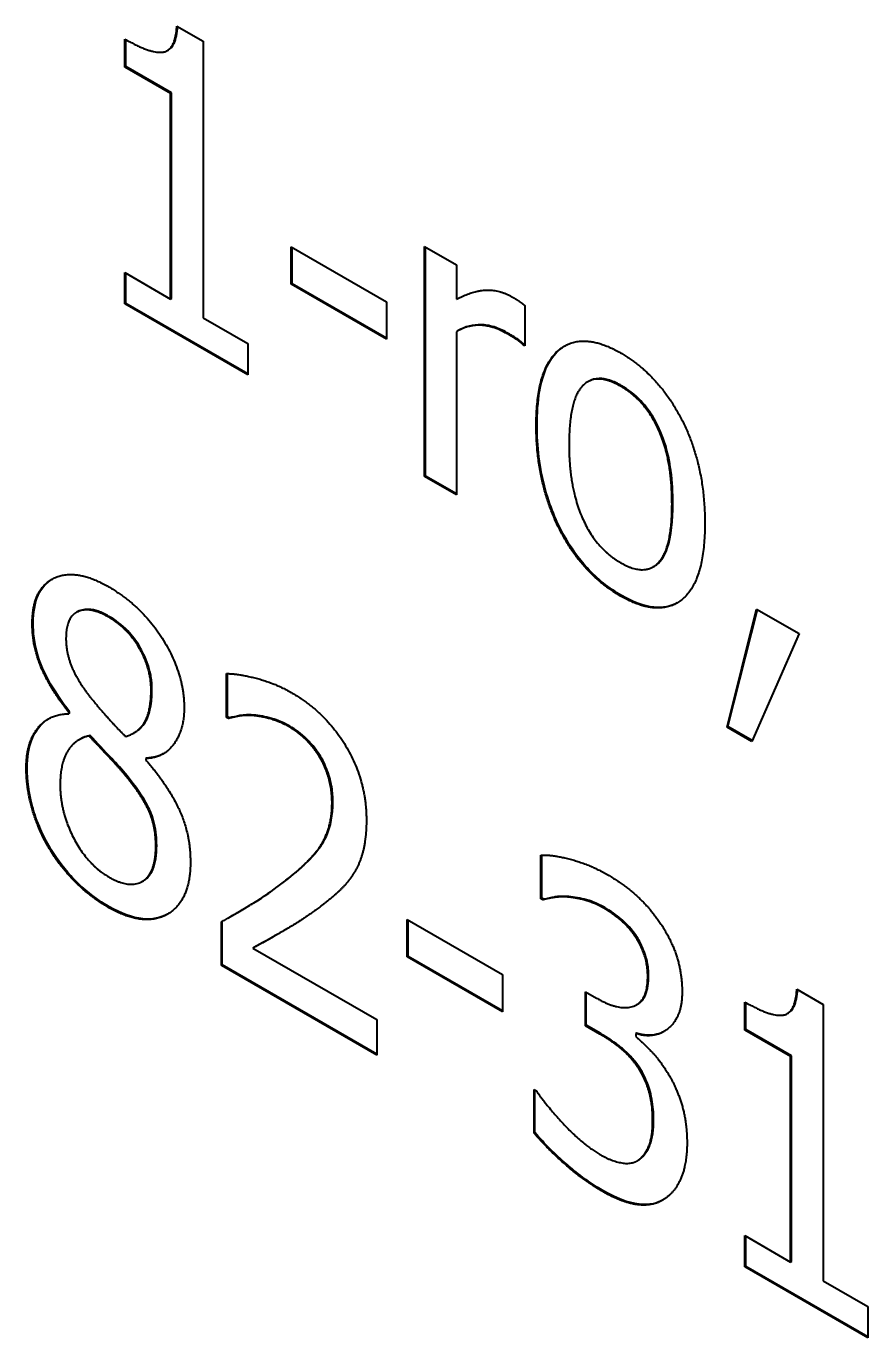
# Model space of a CAD drawing. Header units: millimetres. Extents: x 0 to 4205, y 0 to 2970.
# Drawn here: x 3804.17 to 3807.54, y 2334.57 to 2339.81 of the extents above; entities that cross this region are included whole.
import ezdxf

# ---------------------------------------------------------------- set-up
doc = ezdxf.new("R2010")
doc.units = ezdxf.units.MM
doc.header["$LTSCALE"] = 5
doc.layers.add('가시적인 것(ISO)', color=3, linetype='Continuous', lineweight=40)
doc.layers.add('가시적인 좁은 것(ISO)', color=3, linetype='Continuous', lineweight=35)

msp = doc.modelspace()

# ---------------------------------------------------------------- linework, layer by layer
at = {"layer": '가시적인 것(ISO)'}
for p, q in [((3804.7717, 2339.8113), (3804.8766, 2339.7509)), ((3804.5637, 2339.6478), (3804.5637, 2339.7601)), ((3804.5673, 2339.6499), (3804.5673, 2339.7581)), ((3804.8766, 2339.7509), (3804.8766, 2338.6458)), ((3804.7367, 2339.7155), (3804.7332, 2339.7135)), ((3804.5673, 2339.6499), (3804.5637, 2339.6478)), ((3804.7468, 2339.5424), (3804.5637, 2339.6478)), ((3804.7503, 2339.5444), (3804.5673, 2339.6499)), ((3804.7503, 2339.5444), (3804.7468, 2339.5424)), ((3804.7468, 2338.7205), (3804.7468, 2339.5424)), ((3804.7503, 2338.7226), (3804.7503, 2339.5444)), ((3805.229, 2338.7798), (3805.229, 2338.9288)), ((3805.229, 2338.9288), (3805.6106, 2338.7091)), ((3805.2325, 2338.7818), (3805.2325, 2338.9268)), ((3805.7628, 2338.9305), (3805.89, 2338.8573)), ((3805.7628, 2338.0103), (3805.7628, 2338.9305)), ((3805.7663, 2338.0123), (3805.7663, 2338.9285)), ((3805.89, 2338.8573), (3805.89, 2338.7201)), ((3804.5637, 2338.7008), (3804.5637, 2338.826)), ((3804.5637, 2338.826), (3804.7468, 2338.7205)), ((3804.5673, 2338.7028), (3804.5673, 2338.8239)), ((3805.2325, 2338.7818), (3805.229, 2338.7798)), ((3805.6106, 2338.56), (3805.229, 2338.7798)), ((3805.6106, 2338.5641), (3805.2325, 2338.7818)), ((3804.5673, 2338.7028), (3804.5637, 2338.7008)), ((3805.0554, 2338.4176), (3804.5637, 2338.7008)), ((3805.0554, 2338.4217), (3804.5673, 2338.7028)), ((3804.7503, 2338.7226), (3804.7468, 2338.7205)), ((3805.6106, 2338.7091), (3805.6106, 2338.56)), ((3806.1633, 2338.6949), (3806.1633, 2338.5339)), ((3804.8766, 2338.6458), (3805.0554, 2338.5428)), ((3805.89, 2338.5899), (3805.89, 2337.937)), ((3805.8969, 2338.594), (3805.8934, 2338.5919)), ((3805.0554, 2338.5428), (3805.0554, 2338.4176)), ((3806.16, 2338.5399), (3806.1564, 2338.5379)), ((3806.1633, 2338.5339), (3806.1564, 2338.5379)), ((3806.1633, 2338.538), (3806.16, 2338.5399)), ((3806.4185, 2338.3913), (3806.415, 2338.3892)), ((3805.7663, 2338.0123), (3805.7628, 2338.0103)), ((3805.89, 2337.937), (3805.7628, 2338.0103)), ((3805.89, 2337.9411), (3805.7663, 2338.0123)), ((3806.6802, 2337.6514), (3806.6766, 2337.6494)), ((3804.3736, 2337.4695), (3804.3701, 2337.4674)), ((3806.9721, 2337.0088), (3807.0907, 2337.4801)), ((3806.9757, 2337.0108), (3807.0934, 2337.4786)), ((3807.0907, 2337.4801), (3807.2601, 2337.3826)), ((3807.2601, 2337.3826), (3807.071, 2336.9518)), ((3804.9703, 2337.0477), (3804.9703, 2337.2226)), ((3804.9738, 2337.0497), (3804.9738, 2337.2226)), ((3804.3429, 2337.0692), (3804.3394, 2337.0671)), ((3804.3394, 2337.0622), (3804.3394, 2337.0671)), ((3804.3429, 2337.0642), (3804.3429, 2337.0692)), ((3804.3429, 2337.0642), (3804.3394, 2337.0622)), ((3804.9738, 2337.0497), (3804.9703, 2337.0477)), ((3804.978, 2337.0432), (3804.9703, 2337.0477)), ((3804.9816, 2337.0453), (3804.9738, 2337.0497)), ((3804.9816, 2337.0453), (3804.978, 2337.0432)), ((3804.3846, 2336.9604), (3804.381, 2336.9584)), ((3804.4246, 2336.9755), (3804.421, 2336.9734)), ((3804.6016, 2336.9867), (3804.5981, 2336.9846)), ((3806.9757, 2337.0108), (3806.9721, 2337.0088)), ((3807.071, 2336.9518), (3806.9721, 2337.0088)), ((3807.0724, 2336.9551), (3806.9757, 2337.0108)), ((3804.6506, 2336.885), (3804.6471, 2336.883)), ((3804.6471, 2336.883), (3804.6471, 2336.878)), ((3804.5724, 2336.8138), (3804.5689, 2336.8118)), ((3806.2278, 2336.3226), (3806.2278, 2336.4965)), ((3806.2313, 2336.3246), (3806.2313, 2336.4967)), ((3804.6367, 2336.3934), (3804.6331, 2336.3913)), ((3806.3388, 2336.3313), (3806.3352, 2336.3293)), ((3806.2313, 2336.3246), (3806.2278, 2336.3226)), ((3806.2355, 2336.3181), (3806.2278, 2336.3226)), ((3806.239, 2336.3201), (3806.2313, 2336.3246)), ((3806.239, 2336.3201), (3806.2355, 2336.3181)), ((3804.9497, 2336.0559), (3804.9497, 2336.2298)), ((3804.9532, 2336.0579), (3804.9532, 2336.2318)), ((3804.9844, 2336.2496), (3804.9808, 2336.2476)), ((3805.6931, 2336.0898), (3805.6931, 2336.2389)), ((3805.6931, 2336.2389), (3806.0748, 2336.0191)), ((3805.6967, 2336.0918), (3805.6967, 2336.2368)), ((3806.6061, 2336.1783), (3806.6025, 2336.1763)), ((3805.0795, 2336.1272), (3805.076, 2336.1252)), ((3805.076, 2336.1252), (3805.572, 2335.8396)), ((3805.6967, 2336.0918), (3805.6931, 2336.0898)), ((3806.0748, 2335.87), (3805.6931, 2336.0898)), ((3806.0748, 2335.8741), (3805.6967, 2336.0918)), ((3804.9532, 2336.0579), (3804.9497, 2336.0559)), ((3805.572, 2335.6975), (3804.9497, 2336.0559)), ((3805.572, 2335.7016), (3804.9532, 2336.0579)), ((3806.0748, 2336.0191), (3806.0748, 2335.87)), ((3806.4057, 2335.8146), (3806.4057, 2335.9508)), ((3806.4057, 2335.9508), (3806.4504, 2335.925)), ((3806.4092, 2335.8167), (3806.4092, 2335.9487)), ((3807.2515, 2335.9606), (3807.3563, 2335.9002)), ((3806.6138, 2335.9001), (3806.6102, 2335.8981)), ((3807.0435, 2335.7972), (3807.0435, 2335.9095)), ((3807.047, 2335.7992), (3807.047, 2335.9074)), ((3807.2165, 2335.8649), (3807.2129, 2335.8628)), ((3807.3563, 2335.9002), (3807.3563, 2334.7951)), ((3805.572, 2335.8396), (3805.572, 2335.6975)), ((3806.4092, 2335.8167), (3806.4057, 2335.8146)), ((3806.4633, 2335.7815), (3806.4057, 2335.8146)), ((3806.4668, 2335.7835), (3806.4092, 2335.8167)), ((3806.6104, 2335.7853), (3806.6068, 2335.7833)), ((3806.6068, 2335.7833), (3806.6068, 2335.7714)), ((3807.047, 2335.7992), (3807.0435, 2335.7972)), ((3807.2265, 2335.6917), (3807.0435, 2335.7972)), ((3807.2301, 2335.6938), (3807.047, 2335.7992)), ((3807.2301, 2335.6938), (3807.2265, 2335.6917)), ((3807.2265, 2334.8699), (3807.2265, 2335.6917)), ((3807.2301, 2334.8719), (3807.2301, 2335.6938)), ((3806.2003, 2335.5593), (3806.2097, 2335.5538)), ((3806.2003, 2335.3854), (3806.2003, 2335.5593)), ((3806.2038, 2335.3874), (3806.2038, 2335.5572)), ((3806.2038, 2335.3874), (3806.2003, 2335.3854)), ((3806.6166, 2335.2767), (3806.613, 2335.2746)), ((3806.6233, 2335.281), (3806.6197, 2335.279)), ((3807.0435, 2334.8501), (3807.0435, 2334.9753)), ((3807.0435, 2334.9753), (3807.2265, 2334.8699)), ((3807.047, 2334.8521), (3807.047, 2334.9733)), ((3807.2301, 2334.8719), (3807.2265, 2334.8699)), ((3807.047, 2334.8521), (3807.0435, 2334.8501)), ((3807.5351, 2334.567), (3807.0435, 2334.8501)), ((3807.5351, 2334.5711), (3807.047, 2334.8521)), ((3807.3563, 2334.7951), (3807.5351, 2334.6922)), ((3807.5351, 2334.6922), (3807.5351, 2334.567))]:
    msp.add_line(p, q, dxfattribs=at)
for points, degree in [([(3804.5637, 2339.7601), (3804.6677, 2339.7002), (3804.7657, 2339.7154), (3804.7717, 2339.8113)], 2), ([(3805.89, 2338.7201), (3805.9596, 2338.7555), (3806.0636, 2338.7573), (3806.1117, 2338.7296)], 2), ([(3806.1117, 2338.7296), (3806.1315, 2338.7182), (3806.1513, 2338.7048), (3806.1633, 2338.6949)], 2), ([(3806.0885, 2338.5839), (3806.037, 2338.6136), (3805.9355, 2338.6174), (3805.89, 2338.5899)], 2), ([(3806.1564, 2338.5379), (3806.1427, 2338.5507), (3806.1109, 2338.571), (3806.0885, 2338.5839)], 2), ([(3806.2089, 2338.2135), (3806.2089, 2338.4441), (3806.3945, 2338.5925), (3806.5467, 2338.5049)], 2), ([(3806.5467, 2338.5049), (3806.6997, 2338.4168), (3806.8836, 2338.0565), (3806.8836, 2337.8249)], 2), ([(3806.5467, 2338.3718), (3806.4478, 2338.4287), (3806.3404, 2338.3167), (3806.3404, 2338.1378)], 2), ([(3806.7521, 2337.9007), (3806.7521, 2338.0796), (3806.6455, 2338.3148), (3806.5467, 2338.3718)], 2), ([(3806.5467, 2337.533), (3806.3894, 2337.6236), (3806.2089, 2337.9889), (3806.2089, 2338.2135)], 2), ([(3806.3404, 2338.1378), (3806.3404, 2337.9639), (3806.4478, 2337.7231), (3806.5467, 2337.6662)], 2), ([(3806.5467, 2337.6662), (3806.6446, 2337.6098), (3806.7521, 2337.7238), (3806.7521, 2337.9007)], 2), ([(3806.8836, 2337.8249), (3806.8836, 2337.5924), (3806.6997, 2337.4449), (3806.5467, 2337.533)], 2), ([(3804.1933, 2337.4226), (3804.1933, 2337.5607), (3804.3652, 2337.6466), (3804.4975, 2337.5704)], 2), ([(3804.4975, 2337.5704), (3804.6351, 2337.4912), (3804.801, 2337.2207), (3804.801, 2337.0836)], 2), ([(3804.4967, 2337.4496), (3804.4228, 2337.4922), (3804.3282, 2337.4482), (3804.3282, 2337.3638)], 2), ([(3804.6686, 2337.1578), (3804.6686, 2337.2403), (3804.5775, 2337.4031), (3804.4967, 2337.4496)], 2), ([(3804.3394, 2337.0671), (3804.2655, 2337.1624), (3804.1933, 2337.3292), (3804.1933, 2337.4226)], 2), ([(3804.3282, 2337.3638), (3804.3282, 2337.3031), (3804.3763, 2337.191), (3804.4245, 2337.1294)], 2), ([(3804.9703, 2337.2226), (3805.0124, 2337.2232), (3805.162, 2337.1858), (3805.229, 2337.1471)], 2), ([(3804.4245, 2337.1294), (3804.4451, 2337.1037), (3804.5319, 2337.005), (3804.5672, 2336.9708)], 2), ([(3804.5672, 2336.9708), (3804.6265, 2336.9913), (3804.6686, 2337.0833), (3804.6686, 2337.1578)], 2), ([(3805.229, 2337.1471), (3805.37, 2337.066), (3805.5298, 2336.792), (3805.5298, 2336.637)], 2), ([(3804.801, 2337.0836), (3804.801, 2337.0011), (3804.7219, 2336.8856), (3804.6471, 2336.883)], 2), ([(3804.1692, 2336.8442), (3804.1692, 2336.9435), (3804.2569, 2337.06), (3804.3394, 2337.0622)], 2), ([(3805.0751, 2337.0549), (3805.0468, 2337.0573), (3804.9943, 2337.0477), (3804.978, 2337.0432)], 2), ([(3805.2195, 2337.0105), (3805.1834, 2337.0313), (3805.1095, 2337.052), (3805.0751, 2337.0549)], 2), ([(3804.421, 2336.9734), (3804.3643, 2336.9614), (3804.305, 2336.8624), (3804.305, 2336.7779)], 2), ([(3804.4246, 2336.9755), (3804.4102, 2336.9724), (3804.3968, 2336.9675), (3804.3846, 2336.9604)], 3), ([(3804.5689, 2336.8118), (3804.5457, 2336.841), (3804.4692, 2336.9218), (3804.421, 2336.9734)], 2), ([(3805.3425, 2336.89), (3805.3193, 2336.9282), (3805.2565, 2336.9892), (3805.2195, 2337.0105)], 2), ([(3804.6471, 2336.878), (3804.7348, 2336.7778), (3804.8259, 2336.5823), (3804.8259, 2336.469)], 2), ([(3804.7189, 2336.9027), (3804.6988, 2336.8915), (3804.6759, 2336.8859), (3804.6506, 2336.885)], 3), ([(3805.3923, 2336.7073), (3805.3923, 2336.7589), (3805.3657, 2336.8518), (3805.3425, 2336.89)], 2), ([(3804.256, 2336.5328), (3804.213, 2336.6072), (3804.1692, 2336.7676), (3804.1692, 2336.8442)], 2), ([(3804.6875, 2336.5328), (3804.6875, 2336.6083), (3804.6385, 2336.726), (3804.5689, 2336.8118)], 2), ([(3804.305, 2336.7779), (3804.305, 2336.6666), (3804.4159, 2336.4576), (3804.4993, 2336.4096)], 2), ([(3805.1929, 2336.3848), (3805.3081, 2336.4725), (3805.3923, 2336.6089), (3805.3923, 2336.7073)], 2), ([(3805.5298, 2336.637), (3805.5298, 2336.5645), (3805.5023, 2336.4591), (3805.4774, 2336.4217)], 2), ([(3804.4975, 2336.2884), (3804.4228, 2336.3314), (3804.299, 2336.4574), (3804.256, 2336.5328)], 2), ([(3804.4993, 2336.4096), (3804.5844, 2336.3606), (3804.6875, 2336.4254), (3804.6875, 2336.5328)], 2), ([(3806.2278, 2336.4965), (3806.2716, 2336.5), (3806.4229, 2336.4596), (3806.4908, 2336.4205)], 2), ([(3804.8259, 2336.469), (3804.8259, 2336.312), (3804.6385, 2336.2072), (3804.4975, 2336.2884)], 2), ([(3804.9497, 2336.2298), (3805.0167, 2336.2677), (3805.1362, 2336.341), (3805.1929, 2336.3848)], 2), ([(3805.4774, 2336.4217), (3805.4525, 2336.3824), (3805.382, 2336.3177), (3805.3433, 2336.2893)], 2), ([(3806.4908, 2336.4205), (3806.5596, 2336.3809), (3806.661, 2336.2887), (3806.7022, 2336.2292)], 2), ([(3805.3433, 2336.2893), (3805.2797, 2336.2414), (3805.1233, 2336.1506), (3805.076, 2336.1252)], 2), ([(3806.3352, 2336.3293), (3806.3026, 2336.3312), (3806.2544, 2336.3231), (3806.2355, 2336.3181)], 2), ([(3806.4796, 2336.2849), (3806.4427, 2336.3061), (3806.3705, 2336.3259), (3806.3352, 2336.3293)], 2), ([(3806.6025, 2336.1763), (3806.5767, 2336.212), (3806.5149, 2336.2646), (3806.4796, 2336.2849)], 2), ([(3806.7022, 2336.2292), (3806.7469, 2336.1647), (3806.7925, 2336.0262), (3806.7925, 2335.9506)], 2), ([(3805.1784, 2336.1827), (3805.1461, 2336.1641), (3805.1099, 2336.1436), (3805.0795, 2336.1272)], 3), ([(3806.655, 2336.0129), (3806.655, 2336.0597), (3806.6249, 2336.1436), (3806.6025, 2336.1763)], 2), ([(3806.4504, 2335.925), (3806.5415, 2335.8726), (3806.655, 2335.9126), (3806.655, 2336.0129)], 2), ([(3806.7925, 2335.9506), (3806.7925, 2335.8493), (3806.6833, 2335.7591), (3806.6068, 2335.7833)], 2), ([(3807.0435, 2335.9095), (3807.1475, 2335.8496), (3807.2455, 2335.8647), (3807.2515, 2335.9606)], 2), ([(3806.6146, 2335.6506), (3806.5862, 2335.6918), (3806.5088, 2335.7552), (3806.4633, 2335.7815)], 2), ([(3806.6068, 2335.7714), (3806.6386, 2335.7451), (3806.7108, 2335.6677), (3806.7418, 2335.6141)], 2), ([(3806.6747, 2335.4381), (3806.6747, 2335.5047), (3806.6429, 2335.6094), (3806.6146, 2335.6506)], 2), ([(3806.7418, 2335.6141), (3806.7727, 2335.5615), (3806.8123, 2335.4275), (3806.8123, 2335.347)], 2), ([(3806.2097, 2335.5538), (3806.2527, 2335.4913), (3806.3954, 2335.3396), (3806.4676, 2335.298)], 2), ([(3806.6197, 2335.279), (3806.6464, 2335.3004), (3806.6747, 2335.3715), (3806.6747, 2335.4381)], 2), ([(3806.4753, 2335.1514), (3806.3997, 2335.195), (3806.251, 2335.3253), (3806.2003, 2335.3854)], 2), ([(3806.8123, 2335.347), (3806.8123, 2335.2645), (3806.7658, 2335.1511), (3806.7229, 2335.1222)], 2), ([(3806.4676, 2335.298), (3806.5088, 2335.2742), (3806.5914, 2335.2585), (3806.6197, 2335.279)], 2), ([(3806.6166, 2335.2767), (3806.6189, 2335.278), (3806.6211, 2335.2794), (3806.6233, 2335.281)], 3), ([(3806.7229, 2335.1222), (3806.679, 2335.0918), (3806.5544, 2335.1059), (3806.4753, 2335.1514)], 2)]:
    msp.add_open_spline(points, degree=degree, dxfattribs=at)
for points, knots in [([(3804.7367, 2339.7155), (3804.7467, 2339.7213), (3804.7543, 2339.7307), (3804.7689, 2339.7607), (3804.7732, 2339.7848), (3804.775, 2339.8094)], [-0.0317599, -0.0317599, -0.0317599, -0.0317599, -0.01978743, -0.01978743, -0.00099637, -0.00099637, -0.00099637, -0.00099637]), ([(3806.0921, 2338.5859), (3806.0747, 2338.5959), (3806.0576, 2338.6035), (3806.021, 2338.6148), (3806.0038, 2338.617), (3805.9549, 2338.6188), (3805.9241, 2338.6096), (3805.8969, 2338.594)], [-0.05828388, -0.05828388, -0.05828388, -0.05828388, -0.0470529, -0.0470529, -0.03397152, -0.03397152, -0.00135985, -0.00135985, -0.00135985, -0.00135985]), ([(3806.16, 2338.5399), (3806.1465, 2338.5525), (3806.1348, 2338.5601), (3806.118, 2338.5708), (3806.1043, 2338.5789), (3806.0921, 2338.5859)], [-0.0141823, -0.0141823, -0.0141823, -0.0141823, -0.01041743, -0.01041743, 0, 0, 0, 0]), ([(3806.2124, 2338.2155), (3806.2124, 2338.2628), (3806.2153, 2338.309), (3806.229, 2338.3884), (3806.2388, 2338.423), (3806.2754, 2338.4983), (3806.3024, 2338.5206), (3806.3238, 2338.5332)], [-0.13063328, -0.13063328, -0.13063328, -0.13063328, -0.1123019, -0.1123019, -0.09621194, -0.09621194, -0.07150376, -0.07150376, -0.07150376, -0.07150376]), ([(3806.5502, 2338.3738), (3806.5342, 2338.383), (3806.5182, 2338.3905), (3806.4881, 2338.4002), (3806.4741, 2338.4026), (3806.445, 2338.4023), (3806.4309, 2338.3984), (3806.4185, 2338.3913)], [-0.13544963, -0.13544963, -0.13544963, -0.13544963, -0.11875979, -0.11875979, -0.10326441, -0.10326441, -0.08473146, -0.08473146, -0.08473146, -0.08473146]), ([(3806.7556, 2337.9027), (3806.7556, 2337.9447), (3806.7534, 2337.9895), (3806.7424, 2338.0708), (3806.7346, 2338.1092), (3806.7088, 2338.1893), (3806.6934, 2338.2194), (3806.6652, 2338.2679), (3806.6472, 2338.2922), (3806.6025, 2338.3391), (3806.5765, 2338.3587), (3806.5502, 2338.3738)], [-0.085957, -0.085957, -0.085957, -0.085957, -0.06934265, -0.06934265, -0.05592497, -0.05592497, -0.04101288, -0.04101288, -0.02228505, -0.02228505, 0, 0, 0, 0]), ([(3806.5502, 2337.5351), (3806.5258, 2337.5491), (3806.5014, 2337.5655), (3806.4552, 2337.6026), (3806.4336, 2337.6227), (3806.3777, 2337.6834), (3806.3471, 2337.7264), (3806.2962, 2337.8179), (3806.2679, 2337.8785), (3806.2213, 2338.0458), (3806.2124, 2338.1343), (3806.2124, 2338.2155)], [-0.2314011, -0.2314011, -0.2314011, -0.2314011, -0.1968434, -0.1968434, -0.1646481, -0.1646481, -0.1102897, -0.1102897, -0.0596216, -0.0596216, 0, 0, 0, 0]), ([(3806.6802, 2337.6514), (3806.6836, 2337.6534), (3806.6869, 2337.6556), (3806.7117, 2337.6747), (3806.7248, 2337.7), (3806.7498, 2337.7722), (3806.7556, 2337.8356), (3806.7556, 2337.9027)], [-0.07855563, -0.07855563, -0.07855563, -0.07855563, -0.07477469, -0.07477469, -0.04926273, -0.04926273, 0, 0, 0, 0]), ([(3804.1968, 2337.4246), (3804.1968, 2337.4674), (3804.203, 2337.5055), (3804.2304, 2337.5655), (3804.2495, 2337.5864), (3804.2734, 2337.6006)], [-0.12921529, -0.12921529, -0.12921529, -0.12921529, -0.09902146, -0.09902146, -0.07121286, -0.07121286, -0.07121286, -0.07121286]), ([(3806.7733, 2337.5059), (3806.7461, 2337.4907), (3806.715, 2337.4845), (3806.6385, 2337.4922), (3806.5947, 2337.5094), (3806.5502, 2337.5351)], [-0.07012066, -0.07012066, -0.07012066, -0.07012066, -0.03775459, -0.03775459, 0, 0, 0, 0]), ([(3804.5002, 2337.4516), (3804.4857, 2337.46), (3804.4712, 2337.4669), (3804.4439, 2337.4763), (3804.4311, 2337.4791), (3804.3976, 2337.4806), (3804.3829, 2337.4748), (3804.3736, 2337.4695)], [-0.05867166, -0.05867166, -0.05867166, -0.05867166, -0.05189461, -0.05189461, -0.04562209, -0.04562209, -0.03464209, -0.03464209, -0.03464209, -0.03464209]), ([(3804.6721, 2337.1599), (3804.6721, 2337.1757), (3804.6709, 2337.1922), (3804.6653, 2337.2255), (3804.6612, 2337.242), (3804.6451, 2337.29), (3804.6319, 2337.3147), (3804.6092, 2337.3535), (3804.5931, 2337.3747), (3804.5513, 2337.4181), (3804.5257, 2337.437), (3804.5002, 2337.4516)], [-0.05989215, -0.05989215, -0.05989215, -0.05989215, -0.05404353, -0.05404353, -0.04852632, -0.04852632, -0.03817621, -0.03817621, -0.02161121, -0.02161121, 0, 0, 0, 0]), ([(3804.3429, 2337.0692), (3804.3119, 2337.1091), (3804.2819, 2337.1527), (3804.232, 2337.2445), (3804.2203, 2337.2785), (3804.2015, 2337.3438), (3804.1968, 2337.3857), (3804.1968, 2337.4246)], [-0.05713159, -0.05713159, -0.05713159, -0.05713159, -0.04306073, -0.04306073, -0.0285692, -0.0285692, 0, 0, 0, 0]), ([(3804.6016, 2336.9867), (3804.6082, 2336.9905), (3804.6146, 2336.9948), (3804.6328, 2337.0099), (3804.6435, 2337.0229), (3804.6577, 2337.0538), (3804.6721, 2337.088), (3804.6721, 2337.1599)], [-0.1409365, -0.1409365, -0.1409365, -0.1409365, -0.1125036, -0.1125036, -0.0527141, -0.0527141, 0, 0, 0, 0]), ([(3804.1727, 2336.8462), (3804.1727, 2336.8871), (3804.1783, 2336.9238), (3804.1998, 2336.9806), (3804.2158, 2337.0093), (3804.2477, 2337.0349), (3804.253, 2337.0386), (3804.2586, 2337.0419)], [-0.11622312, -0.11622312, -0.11622312, -0.11622312, -0.07193275, -0.07193275, -0.03671826, -0.03671826, -0.02992557, -0.02992557, -0.02992557, -0.02992557]), ([(3805.0787, 2337.0569), (3805.0505, 2337.0593), (3805.031, 2337.0558), (3805.0106, 2337.0521), (3804.9946, 2337.0489), (3804.9816, 2337.0453)], [-0.02081777, -0.02081777, -0.02081777, -0.02081777, -0.01379429, -0.01379429, 0, 0, 0, 0]), ([(3805.2231, 2337.0125), (3805.1885, 2337.0324), (3805.1616, 2337.0404), (3805.1256, 2337.0505), (3805.1018, 2337.055), (3805.0787, 2337.0569)], [-0.03148889, -0.03148889, -0.03148889, -0.03148889, -0.02135379, -0.02135379, 0, 0, 0, 0]), ([(3805.346, 2336.892), (3805.3383, 2336.9048), (3805.3298, 2336.9169), (3805.3088, 2336.9434), (3805.2981, 2336.9543), (3805.2694, 2336.9822), (3805.2464, 2336.9991), (3805.2231, 2337.0125)], [-0.03025866, -0.03025866, -0.03025866, -0.03025866, -0.02572677, -0.02572677, -0.01975902, -0.01975902, 0, 0, 0, 0]), ([(3804.5724, 2336.8138), (3804.5539, 2336.8372), (3804.5307, 2336.8626), (3804.4821, 2336.914), (3804.4533, 2336.9447), (3804.4246, 2336.9755)], [-0.04469666, -0.04469666, -0.04469666, -0.04469666, -0.02652761, -0.02652761, 0, 0, 0, 0]), ([(3805.3958, 2336.7093), (3805.3958, 2336.7286), (3805.3945, 2336.7489), (3805.3891, 2336.781), (3805.3852, 2336.8012), (3805.3688, 2336.8489), (3805.3588, 2336.871), (3805.346, 2336.892)], [-0.06223784, -0.06223784, -0.06223784, -0.06223784, -0.03135472, -0.03135472, -0.014809, -0.014809, 0, 0, 0, 0]), ([(3804.2595, 2336.5348), (3804.2453, 2336.5595), (3804.2327, 2336.5848), (3804.2074, 2336.6451), (3804.1991, 2336.6731), (3804.1796, 2336.7445), (3804.1727, 2336.7967), (3804.1727, 2336.8462)], [-0.055253, -0.055253, -0.055253, -0.055253, -0.04713074, -0.04713074, -0.03633603, -0.03633603, 0, 0, 0, 0]), ([(3804.691, 2336.5348), (3804.691, 2336.5625), (3804.6886, 2336.5928), (3804.6741, 2336.6535), (3804.6643, 2336.6758), (3804.6359, 2336.7305), (3804.6063, 2336.7721), (3804.5724, 2336.8138)], [-0.06276564, -0.06276564, -0.06276564, -0.06276564, -0.04780755, -0.04780755, -0.03301806, -0.03301806, 0, 0, 0, 0]), ([(3805.1964, 2336.3869), (3805.3187, 2336.4799), (3805.3538, 2336.5372), (3805.3869, 2336.6118), (3805.3958, 2336.657), (3805.3958, 2336.7093)], [-0.07427586, -0.07427586, -0.07427586, -0.07427586, -0.03840956, -0.03840956, 0, 0, 0, 0]), ([(3804.5011, 2336.2904), (3804.474, 2336.306), (3804.4469, 2336.3243), (3804.3891, 2336.3709), (3804.3653, 2336.3949), (3804.3148, 2336.4499), (3804.285, 2336.4901), (3804.2595, 2336.5348)], [-0.06057937, -0.06057937, -0.06057937, -0.06057937, -0.04691584, -0.04691584, -0.03086619, -0.03086619, 0, 0, 0, 0]), ([(3804.6367, 2336.3934), (3804.6372, 2336.3937), (3804.6377, 2336.394), (3804.65, 2336.4014), (3804.6646, 2336.4142), (3804.6868, 2336.4659), (3804.691, 2336.4993), (3804.691, 2336.5348)], [-0.05199531, -0.05199531, -0.05199531, -0.05199531, -0.0508983, -0.0508983, -0.02606569, -0.02606569, 0, 0, 0, 0]), ([(3804.9844, 2336.2496), (3805.0287, 2336.2751), (3805.0608, 2336.2946), (3805.1201, 2336.331), (3805.1589, 2336.3579), (3805.1964, 2336.3869)], [-0.07223175, -0.07223175, -0.07223175, -0.07223175, -0.04889198, -0.04889198, 0, 0, 0, 0]), ([(3806.3388, 2336.3313), (3806.3065, 2336.3332), (3806.2885, 2336.3303), (3806.2676, 2336.3268), (3806.2529, 2336.3238), (3806.239, 2336.3201)], [-0.02108501, -0.02108501, -0.02108501, -0.02108501, -0.01452286, -0.01452286, 0, 0, 0, 0]), ([(3806.4832, 2336.2869), (3806.4476, 2336.3074), (3806.4211, 2336.315), (3806.3858, 2336.3247), (3806.362, 2336.329), (3806.3388, 2336.3313)], [-0.03103479, -0.03103479, -0.03103479, -0.03103479, -0.02134227, -0.02134227, 0, 0, 0, 0]), ([(3804.7358, 2336.2617), (3804.7356, 2336.2615), (3804.7354, 2336.2614), (3804.7061, 2336.2452), (3804.6729, 2336.2383), (3804.5926, 2336.2463), (3804.5473, 2336.2638), (3804.5011, 2336.2904)], [-0.07397937, -0.07397937, -0.07397937, -0.07397937, -0.07373594, -0.07373594, -0.03919898, -0.03919898, 0, 0, 0, 0]), ([(3806.6061, 2336.1783), (3806.5817, 2336.2121), (3806.5596, 2336.2316), (3806.5277, 2336.2587), (3806.5054, 2336.2741), (3806.4832, 2336.2869)], [-0.02782653, -0.02782653, -0.02782653, -0.02782653, -0.01889632, -0.01889632, 0, 0, 0, 0]), ([(3806.6585, 2336.015), (3806.6585, 2336.0321), (3806.657, 2336.0503), (3806.6511, 2336.0791), (3806.647, 2336.0961), (3806.6289, 2336.1401), (3806.6187, 2336.1599), (3806.6061, 2336.1783)], [-0.0586607, -0.0586607, -0.0586607, -0.0586607, -0.0290764, -0.0290764, -0.01347233, -0.01347233, 0, 0, 0, 0]), ([(3806.6138, 2335.9001), (3806.6141, 2335.9003), (3806.6145, 2335.9005), (3806.6284, 2335.9089), (3806.6386, 2335.9213), (3806.655, 2335.9593), (3806.6585, 2335.9862), (3806.6585, 2336.015)], [-0.03790118, -0.03790118, -0.03790118, -0.03790118, -0.03745865, -0.03745865, -0.02113177, -0.02113177, 0, 0, 0, 0]), ([(3807.2165, 2335.8649), (3807.2265, 2335.8706), (3807.234, 2335.88), (3807.2486, 2335.91), (3807.2529, 2335.9341), (3807.2547, 2335.9587)], [-0.0317599, -0.0317599, -0.0317599, -0.0317599, -0.01978743, -0.01978743, -0.00099637, -0.00099637, -0.00099637, -0.00099637]), ([(3806.6181, 2335.6527), (3806.6085, 2335.6666), (3806.5982, 2335.6795), (3806.5711, 2335.7089), (3806.5571, 2335.7206), (3806.5235, 2335.7482), (3806.495, 2335.7673), (3806.4668, 2335.7835)], [-0.03274112, -0.03274112, -0.03274112, -0.03274112, -0.02914895, -0.02914895, -0.02391107, -0.02391107, 0, 0, 0, 0]), ([(3806.7209, 2335.7921), (3806.712, 2335.7872), (3806.7023, 2335.7832), (3806.6671, 2335.7744), (3806.64, 2335.776), (3806.6104, 2335.7853)], [-0.03670934, -0.03670934, -0.03670934, -0.03670934, -0.02574419, -0.02574419, 0, 0, 0, 0]), ([(3806.6783, 2335.4401), (3806.6783, 2335.4658), (3806.6765, 2335.4936), (3806.666, 2335.5509), (3806.6584, 2335.5731), (3806.6424, 2335.6125), (3806.6315, 2335.6332), (3806.6181, 2335.6527)], [-0.03715444, -0.03715444, -0.03715444, -0.03715444, -0.02600354, -0.02600354, -0.01425393, -0.01425393, 0, 0, 0, 0]), ([(3806.6233, 2335.281), (3806.6405, 2335.2949), (3806.6546, 2335.3143), (3806.6746, 2335.3645), (3806.6783, 2335.4012), (3806.6783, 2335.4401)], [-0.05419994, -0.05419994, -0.05419994, -0.05419994, -0.02860353, -0.02860353, 0, 0, 0, 0]), ([(3806.4789, 2335.1535), (3806.4073, 2335.1947), (3806.3533, 2335.2408), (3806.2868, 2335.2991), (3806.2424, 2335.3418), (3806.2038, 2335.3874)], [-0.05838601, -0.05838601, -0.05838601, -0.05838601, -0.03694874, -0.03694874, 0, 0, 0, 0]), ([(3806.715, 2335.1171), (3806.7036, 2335.1108), (3806.6912, 2335.1061), (3806.6579, 2335.0988), (3806.6379, 2335.0989), (3806.5754, 2335.106), (3806.5272, 2335.1257), (3806.4789, 2335.1535)], [-0.06784156, -0.06784156, -0.06784156, -0.06784156, -0.05716317, -0.05716317, -0.04099243, -0.04099243, 0, 0, 0, 0])]:
    msp.add_open_spline(points, degree=3, knots=knots, dxfattribs=at)
at = {"layer": '가시적인 좁은 것(ISO)'}
for p, q in [((3806.0921, 2338.5859), (3806.0885, 2338.5839)), ((3806.5502, 2338.3738), (3806.5467, 2338.3718)), ((3806.2124, 2338.2155), (3806.2089, 2338.2135)), ((3806.7556, 2337.9027), (3806.7521, 2337.9007)), ((3806.5502, 2337.5351), (3806.5467, 2337.533)), ((3804.5002, 2337.4516), (3804.4967, 2337.4496)), ((3804.1968, 2337.4246), (3804.1933, 2337.4226)), ((3804.6721, 2337.1599), (3804.6686, 2337.1578)), ((3805.0787, 2337.0569), (3805.0751, 2337.0549)), ((3805.2231, 2337.0125), (3805.2195, 2337.0105)), ((3805.346, 2336.892), (3805.3425, 2336.89)), ((3804.1727, 2336.8462), (3804.1692, 2336.8442)), ((3805.3958, 2336.7093), (3805.3923, 2336.7073)), ((3804.2595, 2336.5348), (3804.256, 2336.5328)), ((3804.691, 2336.5348), (3804.6875, 2336.5328)), ((3805.1964, 2336.3869), (3805.1929, 2336.3848)), ((3804.5011, 2336.2904), (3804.4975, 2336.2884)), ((3806.4832, 2336.2869), (3806.4796, 2336.2849)), ((3806.6585, 2336.015), (3806.655, 2336.0129)), ((3806.4668, 2335.7835), (3806.4633, 2335.7815)), ((3806.6181, 2335.6527), (3806.6146, 2335.6506)), ((3806.6783, 2335.4401), (3806.6747, 2335.4381)), ((3806.4789, 2335.1535), (3806.4753, 2335.1514))]:
    msp.add_line(p, q, dxfattribs=at)

doc.saveas('drawing.dxf')
